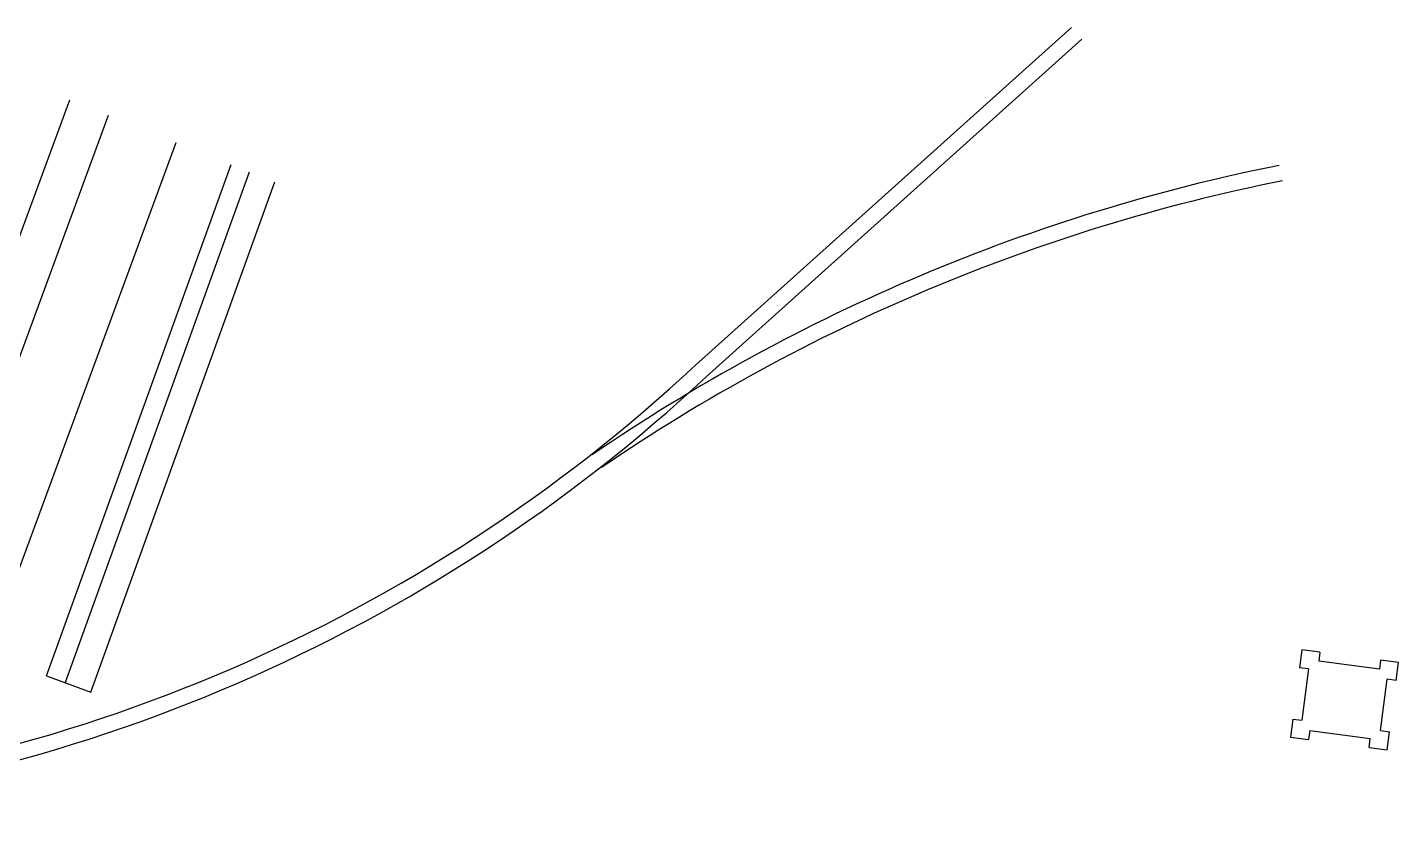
# Model space of a CAD drawing. Header units: millimetres. Extents: x 2168 to 2803, y 1418 to 1620.
# Drawn here: x 2652.2 to 2803, y 1532.8 to 1620 of the extents above; entities that cross this region are included whole.
import ezdxf

# ---------------------------------------------------------------- set-up
doc = ezdxf.new("R2010")
doc.units = ezdxf.units.MM
for name, color, linetype in [('EDIFICIOS', 8, 'Continuous'), ('LÌNEA02', 8, 'Continuous'), ('vías', 8, 'Continuous')]:
    doc.layers.add(name, color=color, linetype=linetype)

msp = doc.modelspace()

# ---------------------------------------------------------------- linework, layer by layer
at = {"color": 8}
for p, q in [((2654.292, 1548.629), (2674.599, 1604.909)), ((2656.332, 1547.844), (2676.606, 1604.104)), ((2659.154, 1546.827), (2679.392, 1602.987)), ((2654.292, 1548.629), (2659.154, 1546.827))]:
    msp.add_line(p, q, dxfattribs=at)
at = {"layer": 'EDIFICIOS', "color": 8}
for p, q in [((2792.36, 1551.508), (2792.101, 1549.525)), ((2794.344, 1551.248), (2792.36, 1551.508)), ((2794.344, 1551.248), (2794.214, 1550.257)), ((2800.876, 1549.383), (2794.214, 1550.257)), ((2801.006, 1550.375), (2800.876, 1549.383)), ((2802.989, 1550.115), (2801.006, 1550.375)), ((2793.092, 1549.395), (2792.101, 1549.525)), ((2793.092, 1549.395), (2792.352, 1543.751)), ((2802.729, 1548.132), (2802.989, 1550.115)), ((2800.997, 1542.618), (2801.737, 1548.262)), ((2802.729, 1548.132), (2801.737, 1548.262)), ((2791.361, 1543.881), (2791.101, 1541.898)), ((2791.361, 1543.881), (2792.352, 1543.751)), ((2791.101, 1541.898), (2793.084, 1541.638)), ((2793.214, 1542.629), (2793.084, 1541.638)), ((2793.214, 1542.629), (2799.876, 1541.756)), ((2799.746, 1540.765), (2799.876, 1541.756)), ((2800.997, 1542.618), (2801.989, 1542.488)), ((2801.729, 1540.505), (2801.989, 1542.488)), ((2799.746, 1540.765), (2801.729, 1540.505))]:
    msp.add_line(p, q, dxfattribs=at)
at = {"layer": 'LÌNEA02'}
for p, q in [((2633.849, 1549.559), (2656.85, 1612.027)), ((2638.58, 1549.097), (2661.122, 1610.314)), ((2633.936, 1513.331), (2668.55, 1607.335))]:
    msp.add_line(p, q, dxfattribs=at)
at = {"layer": 'vías'}
for p, q in [((2725.656, 1582.813), (2766.998, 1619.983)), ((2726.82, 1581.519), (2768.161, 1618.689))]:
    msp.add_line(p, q, dxfattribs=at)
for centre, radius, start, end in [((2830.133, 1403.715), 205.082, 101.32286, 124.39391), ((2830.133, 1403.715), 203.342, 101.32286, 124.37669), ((2603.321, 1714.143), 179.482, 273.77122, 312.96903), ((2603.321, 1714.143), 181.221, 273.77648, 312.97243)]:
    msp.add_arc(centre, radius, start, end, dxfattribs=at)

doc.saveas('drawing.dxf')
